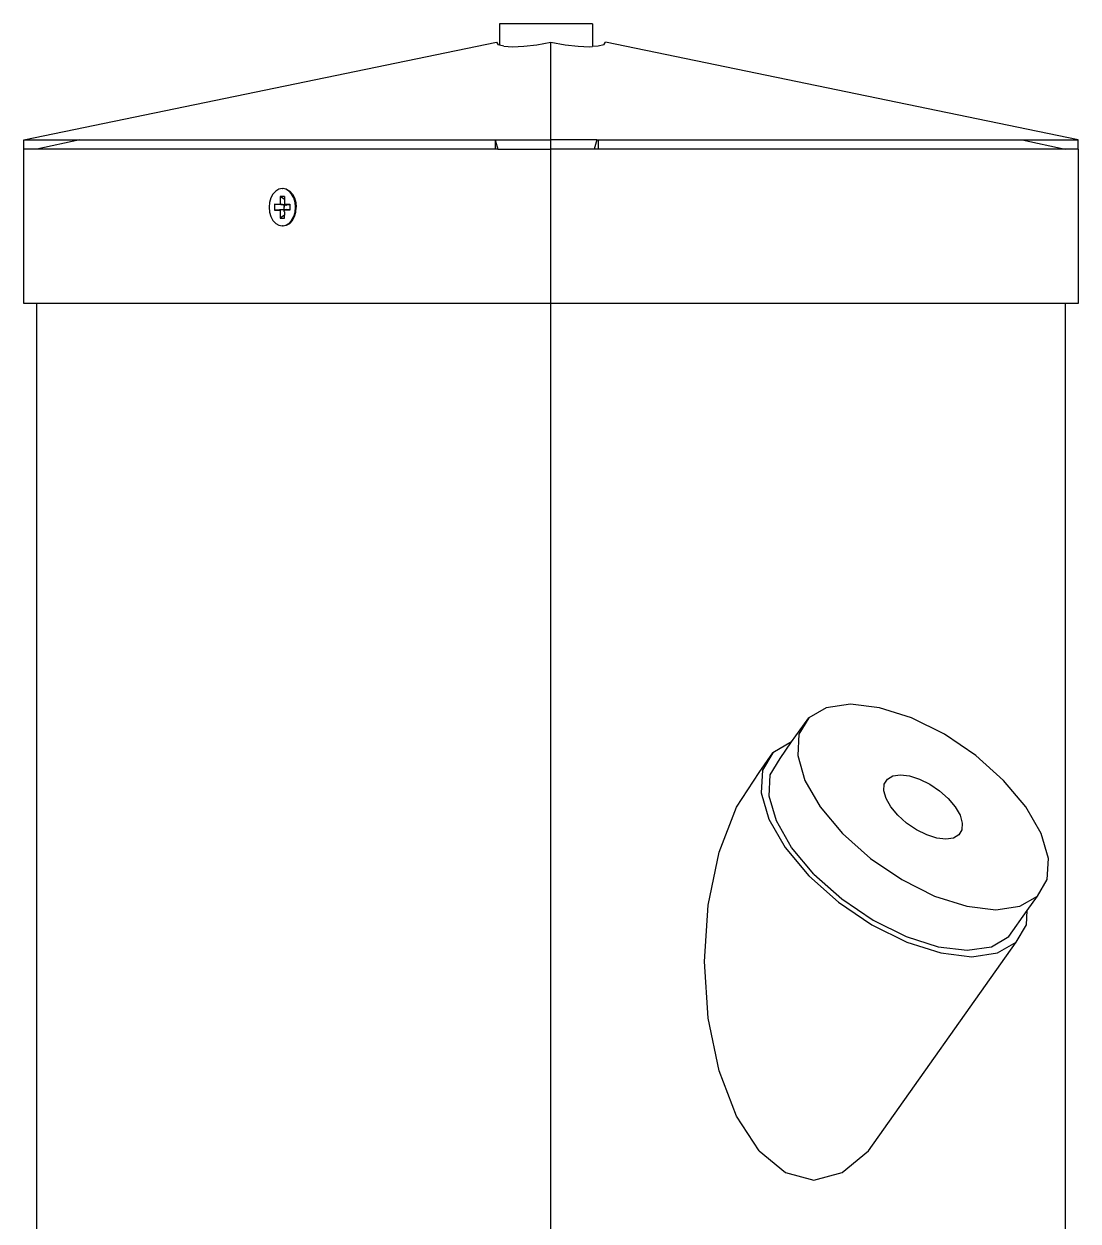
# Model space of a CAD drawing. Header units: metres. Extents: x -175 to 101, y -7 to 93.
# Drawn here: x 0.2588 to 0.4429, y 1.8284 to 2.0375 of the extents above; entities that cross this region are included whole.
import ezdxf

# ---------------------------------------------------------------- set-up
doc = ezdxf.new("R2010")
doc.units = ezdxf.units.M

msp = doc.modelspace()

# ---------------------------------------------------------------- linework, layer by layer
for p, q in [((0.34184, 2.03753), (0.34184, 2.03384)), ((0.3581, 2.03753), (0.34184, 2.03753)), ((0.3581, 2.03753), (0.3581, 2.03357)), ((0.25879, 2.01727), (0.34131, 2.03435)), ((0.34131, 2.03435), (0.34163, 2.03391)), ((0.34184, 2.03384), (0.34163, 2.03391)), ((0.34259, 2.03363), (0.34184, 2.03384)), ((0.34259, 2.03363), (0.3441, 2.03353)), ((0.3441, 2.03353), (0.34607, 2.03363)), ((0.34607, 2.03363), (0.34837, 2.03391)), ((0.34837, 2.03391), (0.35083, 2.03435)), ((0.35083, 2.01727), (0.35083, 2.03435)), ((0.35083, 2.03435), (0.3533, 2.03391)), ((0.3533, 2.03391), (0.3556, 2.03363)), ((0.3556, 2.03363), (0.35757, 2.03353)), ((0.35757, 2.03353), (0.3581, 2.03357)), ((0.35908, 2.03363), (0.3581, 2.03357)), ((0.36004, 2.03391), (0.35908, 2.03363)), ((0.36004, 2.03391), (0.36036, 2.03435)), ((0.44288, 2.01727), (0.36036, 2.03435)), ((0.25879, 2.01568), (0.25879, 2.01727)), ((0.25879, 2.01727), (0.26852, 2.01727)), ((0.26852, 2.01727), (0.26103, 2.01568)), ((0.26852, 2.01727), (0.34111, 2.01727)), ((0.34111, 2.01727), (0.34116, 2.01706)), ((0.34111, 2.01727), (0.34116, 2.01727)), ((0.34116, 2.01706), (0.34116, 2.01727)), ((0.34116, 2.01727), (0.35083, 2.01727)), ((0.34116, 2.01568), (0.34116, 2.01706)), ((0.34116, 2.01706), (0.34155, 2.01568)), ((0.35083, 2.01568), (0.35083, 2.01727)), ((0.35884, 2.01727), (0.35083, 2.01727)), ((0.35884, 2.01727), (0.35839, 2.01568)), ((0.35884, 2.01727), (0.35911, 2.01727)), ((0.35911, 2.01568), (0.35911, 2.01727)), ((0.35911, 2.01727), (0.43315, 2.01727)), ((0.43315, 2.01727), (0.44064, 2.01568)), ((0.43315, 2.01727), (0.44288, 2.01727)), ((0.44288, 2.01568), (0.44288, 2.01727)), ((0.25879, 1.98869), (0.25879, 2.01568)), ((0.26103, 2.01568), (0.25879, 2.01568)), ((0.34116, 2.01568), (0.26103, 2.01568)), ((0.34155, 2.01568), (0.34116, 2.01568)), ((0.34155, 2.01568), (0.35083, 2.01568)), ((0.35083, 1.98869), (0.35083, 2.01568)), ((0.35839, 2.01568), (0.35083, 2.01568)), ((0.35911, 2.01568), (0.35839, 2.01568)), ((0.44064, 2.01568), (0.35911, 2.01568)), ((0.44288, 2.01568), (0.44064, 2.01568)), ((0.44288, 2.01568), (0.44288, 1.98869)), ((0.30275, 2.00832), (0.30227, 2.00781)), ((0.3033, 2.00865), (0.30275, 2.00832)), ((0.3039, 2.00876), (0.3033, 2.00865)), ((0.30397, 2.00875), (0.3039, 2.00876)), ((0.30405, 2.00876), (0.30397, 2.00875)), ((0.3045, 2.00865), (0.30405, 2.00876)), ((0.30505, 2.00832), (0.3045, 2.00865)), ((0.30464, 2.00865), (0.3045, 2.00865)), ((0.30464, 2.00865), (0.3052, 2.00832)), ((0.30553, 2.00781), (0.30505, 2.00832)), ((0.3052, 2.00832), (0.30568, 2.00781)), ((0.30167, 2.00634), (0.30159, 2.0055)), ((0.3019, 2.00713), (0.30167, 2.00634)), ((0.30227, 2.00781), (0.3019, 2.00713)), ((0.30419, 2.00587), (0.30256, 2.00602)), ((0.30256, 2.00602), (0.30353, 2.00602)), ((0.30256, 2.00602), (0.30256, 2.00498)), ((0.30427, 2.00685), (0.30353, 2.00739)), ((0.30353, 2.00739), (0.30353, 2.00602)), ((0.30427, 2.00739), (0.30353, 2.00739)), ((0.30434, 2.00592), (0.30353, 2.00602)), ((0.30419, 2.00587), (0.30434, 2.00592)), ((0.30419, 2.00587), (0.30426, 2.00558)), ((0.30427, 2.00739), (0.30427, 2.00685)), ((0.30427, 2.00685), (0.30427, 2.00602)), ((0.30467, 2.00595), (0.30427, 2.00602)), ((0.30427, 2.00602), (0.30467, 2.00602)), ((0.30434, 2.00592), (0.30431, 2.00583)), ((0.30431, 2.00574), (0.30431, 2.00583)), ((0.30434, 2.00592), (0.30467, 2.00587)), ((0.30467, 2.00602), (0.30467, 2.00595)), ((0.30467, 2.00602), (0.3052, 2.00602)), ((0.3052, 2.00587), (0.30467, 2.00595)), ((0.30467, 2.00595), (0.30467, 2.00587)), ((0.3051, 2.00591), (0.30498, 2.00593)), ((0.30522, 2.00587), (0.3051, 2.00591)), ((0.3052, 2.00587), (0.3052, 2.00602)), ((0.3052, 2.00602), (0.30524, 2.00602)), ((0.30524, 2.00587), (0.3052, 2.00587)), ((0.30524, 2.00587), (0.3052, 2.00513)), ((0.30524, 2.00602), (0.30524, 2.00587)), ((0.3059, 2.00713), (0.30553, 2.00781)), ((0.30568, 2.00781), (0.30604, 2.00713)), ((0.30613, 2.00634), (0.3059, 2.00713)), ((0.30604, 2.00713), (0.30627, 2.00634)), ((0.30621, 2.0055), (0.30613, 2.00634)), ((0.30627, 2.00634), (0.30635, 2.0055)), ((0.30159, 2.0055), (0.30167, 2.00466)), ((0.30167, 2.00466), (0.3019, 2.00387)), ((0.3019, 2.00387), (0.30227, 2.00319)), ((0.30421, 2.00513), (0.30256, 2.00498)), ((0.30256, 2.00498), (0.30353, 2.00498)), ((0.30422, 2.00505), (0.30353, 2.00498)), ((0.30353, 2.00498), (0.30353, 2.00361)), ((0.30427, 2.00415), (0.30353, 2.00361)), ((0.30417, 2.00498), (0.30423, 2.0049)), ((0.3042, 2.00536), (0.30418, 2.00519)), ((0.30418, 2.00519), (0.30418, 2.00516)), ((0.30418, 2.00516), (0.30418, 2.00497)), ((0.30418, 2.00497), (0.30419, 2.00492)), ((0.30424, 2.00555), (0.3042, 2.0054)), ((0.3042, 2.0054), (0.3042, 2.00536)), ((0.30421, 2.00513), (0.30422, 2.00528)), ((0.30422, 2.00505), (0.30421, 2.00513)), ((0.30421, 2.00513), (0.30467, 2.00513)), ((0.30422, 2.00536), (0.30424, 2.0055)), ((0.30422, 2.00528), (0.30422, 2.00536)), ((0.30467, 2.00513), (0.30422, 2.00505)), ((0.30423, 2.0049), (0.30422, 2.00505)), ((0.30422, 2.00474), (0.30425, 2.0048)), ((0.30422, 2.00474), (0.30427, 2.00471)), ((0.30423, 2.0049), (0.30427, 2.00498)), ((0.30424, 2.00483), (0.30423, 2.0049)), ((0.30425, 2.00561), (0.30424, 2.00555)), ((0.30424, 2.0055), (0.30426, 2.00558)), ((0.30425, 2.0048), (0.30424, 2.00483)), ((0.30431, 2.00574), (0.30425, 2.00561)), ((0.30426, 2.00558), (0.30431, 2.00574)), ((0.30467, 2.00505), (0.30427, 2.00498)), ((0.30467, 2.00498), (0.30427, 2.00498)), ((0.30427, 2.00471), (0.30427, 2.00415)), ((0.30427, 2.00361), (0.30427, 2.00415)), ((0.3052, 2.00513), (0.30467, 2.00505)), ((0.30467, 2.00513), (0.30467, 2.00505)), ((0.30467, 2.00505), (0.30467, 2.00498)), ((0.3052, 2.00498), (0.30467, 2.00498)), ((0.3052, 2.00513), (0.30524, 2.00513)), ((0.3052, 2.00498), (0.3052, 2.00513)), ((0.3052, 2.00513), (0.30524, 2.00498)), ((0.30524, 2.00498), (0.3052, 2.00498)), ((0.30553, 2.00319), (0.3059, 2.00387)), ((0.30568, 2.00319), (0.30604, 2.00387)), ((0.3059, 2.00387), (0.30613, 2.00466)), ((0.30604, 2.00387), (0.30627, 2.00466)), ((0.30613, 2.00466), (0.30621, 2.0055)), ((0.30627, 2.00466), (0.30635, 2.0055)), ((0.30227, 2.00319), (0.30275, 2.00268)), ((0.30275, 2.00268), (0.3033, 2.00235)), ((0.3033, 2.00235), (0.3039, 2.00224)), ((0.30353, 2.00361), (0.30427, 2.00361)), ((0.3039, 2.00224), (0.30397, 2.00225)), ((0.30405, 2.00224), (0.30397, 2.00225)), ((0.30405, 2.00224), (0.3045, 2.00235)), ((0.3045, 2.00235), (0.30505, 2.00268)), ((0.3045, 2.00235), (0.30464, 2.00235)), ((0.30464, 2.00235), (0.3052, 2.00268)), ((0.30505, 2.00268), (0.30553, 2.00319)), ((0.30568, 2.00319), (0.3052, 2.00268)), ((0.26103, 1.98869), (0.25879, 1.98869)), ((0.26103, 0.0428), (0.26103, 1.98869)), ((0.35083, 1.98869), (0.26103, 1.98869)), ((0.35083, 0.0428), (0.35083, 1.98869)), ((0.44064, 1.98869), (0.35083, 1.98869)), ((0.44288, 1.98869), (0.44064, 1.98869)), ((0.44064, 1.98869), (0.44064, 0.0428)), ((0.39891, 1.91807), (0.39584, 1.91628)), ((0.40312, 1.91869), (0.39891, 1.91807)), ((0.4082, 1.91807), (0.40312, 1.91869)), ((0.41381, 1.91628), (0.4082, 1.91807)), ((0.39285, 1.91209), (0.39584, 1.91628)), ((0.39584, 1.91628), (0.39414, 1.91343)), ((0.41954, 1.91343), (0.41381, 1.91628)), ((0.39285, 1.91209), (0.3896, 1.91018)), ((0.39084, 1.90921), (0.39285, 1.91209)), ((0.39288, 1.91209), (0.39285, 1.91209)), ((0.39414, 1.91343), (0.39392, 1.90971)), ((0.42503, 1.90971), (0.41954, 1.91343)), ((0.38718, 1.90677), (0.3896, 1.91018)), ((0.3896, 1.91018), (0.38779, 1.90715)), ((0.39392, 1.90971), (0.39519, 1.90537)), ((0.42988, 1.90537), (0.42503, 1.90971)), ((0.38914, 1.90635), (0.39084, 1.90921)), ((0.38323, 1.9007), (0.38718, 1.90677)), ((0.38779, 1.90715), (0.38755, 1.9032)), ((0.38892, 1.90263), (0.38914, 1.90635)), ((0.40905, 1.90469), (0.40958, 1.90559)), ((0.40958, 1.90559), (0.41054, 1.90615)), ((0.41054, 1.90615), (0.41185, 1.90634)), ((0.41185, 1.90634), (0.41344, 1.90615)), ((0.41344, 1.90615), (0.41519, 1.90559)), ((0.41519, 1.90559), (0.41699, 1.90469)), ((0.39519, 1.90537), (0.39786, 1.90073)), ((0.40898, 1.90353), (0.40905, 1.90469)), ((0.40937, 1.90218), (0.40898, 1.90353)), ((0.41699, 1.90469), (0.4187, 1.90353)), ((0.4187, 1.90353), (0.42022, 1.90218)), ((0.43378, 1.90073), (0.42988, 1.90537)), ((0.38755, 1.9032), (0.3889, 1.89859)), ((0.39019, 1.8983), (0.38892, 1.90263)), ((0.41021, 1.90073), (0.40937, 1.90218)), ((0.42022, 1.90218), (0.42144, 1.90073)), ((0.3802, 1.8928), (0.38323, 1.9007)), ((0.39786, 1.90073), (0.40176, 1.89608)), ((0.41143, 1.89927), (0.41021, 1.90073)), ((0.41295, 1.89792), (0.41143, 1.89927)), ((0.42144, 1.90073), (0.42227, 1.89927)), ((0.42227, 1.89927), (0.42267, 1.89792)), ((0.43646, 1.89608), (0.43378, 1.90073)), ((0.3889, 1.89859), (0.39174, 1.89365)), ((0.39286, 1.89365), (0.39019, 1.8983)), ((0.41466, 1.89676), (0.41295, 1.89792)), ((0.42267, 1.89792), (0.4226, 1.89676)), ((0.40176, 1.89608), (0.40662, 1.89174)), ((0.41645, 1.89586), (0.41466, 1.89676)), ((0.4182, 1.8953), (0.41645, 1.89586)), ((0.41979, 1.89511), (0.4182, 1.8953)), ((0.42111, 1.8953), (0.41979, 1.89511)), ((0.42207, 1.89586), (0.42111, 1.8953)), ((0.4226, 1.89676), (0.42207, 1.89586)), ((0.43773, 1.89174), (0.43646, 1.89608)), ((0.39174, 1.89365), (0.39588, 1.88872)), ((0.39676, 1.88901), (0.39286, 1.89365)), ((0.37829, 1.88359), (0.3802, 1.8928)), ((0.40662, 1.89174), (0.4121, 1.88803)), ((0.4375, 1.88803), (0.43773, 1.89174)), ((0.39588, 1.88872), (0.40104, 1.88411)), ((0.39676, 1.88901), (0.40162, 1.88467)), ((0.4121, 1.88803), (0.41784, 1.88517)), ((0.4358, 1.88517), (0.4375, 1.88803)), ((0.40162, 1.88467), (0.4071, 1.88095)), ((0.41784, 1.88517), (0.42344, 1.88338)), ((0.43274, 1.88338), (0.4358, 1.88517)), ((0.43401, 1.88263), (0.4358, 1.88517)), ((0.37764, 1.87371), (0.37829, 1.88359)), ((0.40104, 1.88411), (0.40687, 1.88016)), ((0.42344, 1.88338), (0.42852, 1.88276)), ((0.42852, 1.88276), (0.43274, 1.88338)), ((0.4308, 1.8781), (0.43401, 1.88263)), ((0.43386, 1.88016), (0.43401, 1.88263)), ((0.4071, 1.88095), (0.41284, 1.8781)), ((0.40687, 1.88016), (0.41297, 1.87713)), ((0.43205, 1.87713), (0.43386, 1.88016)), ((0.40626, 1.84066), (0.43205, 1.87713)), ((0.41284, 1.8781), (0.41844, 1.87631)), ((0.41297, 1.87713), (0.41892, 1.87522)), ((0.41844, 1.87631), (0.42352, 1.87569)), ((0.42352, 1.87569), (0.42774, 1.87631)), ((0.42774, 1.87631), (0.4308, 1.8781)), ((0.4288, 1.87522), (0.43205, 1.87713)), ((0.41892, 1.87522), (0.42432, 1.87457)), ((0.42432, 1.87457), (0.4288, 1.87522)), ((0.37829, 1.86383), (0.37764, 1.87371)), ((0.3802, 1.85463), (0.37829, 1.86383)), ((0.38323, 1.84672), (0.3802, 1.85463)), ((0.38718, 1.84066), (0.38323, 1.84672)), ((0.38718, 1.84066), (0.39178, 1.83685)), ((0.40166, 1.83685), (0.40626, 1.84066)), ((0.39178, 1.83685), (0.39672, 1.83555)), ((0.39672, 1.83555), (0.40166, 1.83685))]:
    msp.add_line(p, q)

doc.saveas('drawing.dxf')
